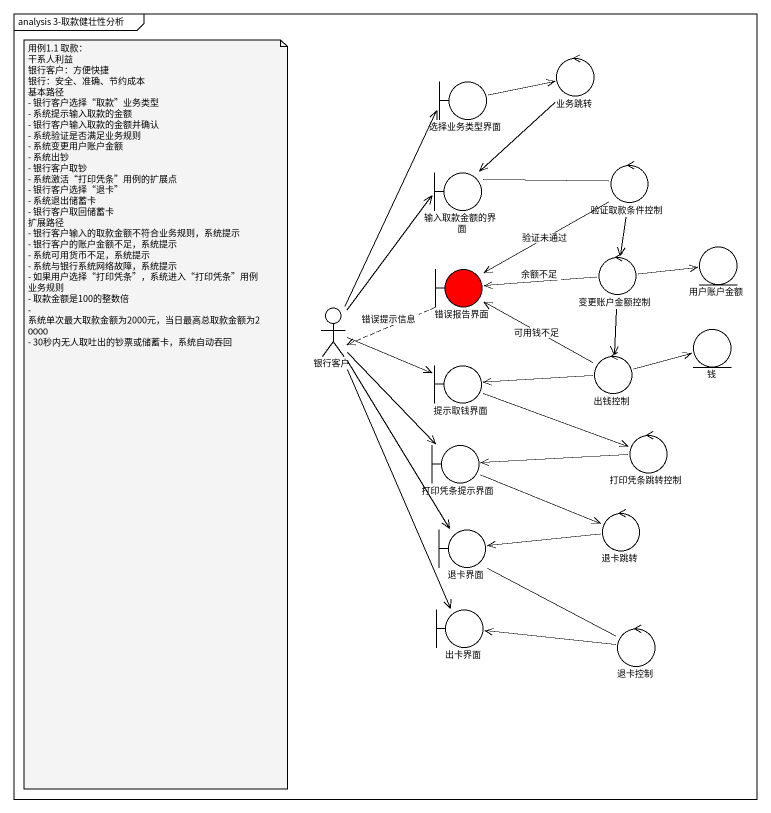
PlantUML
@startuml
mainframe analysis 3-取款健壮性分析
boundary 选择业务类型界面
control 业务跳转
control 验证取款条件控制
boundary 输入取款金额的界面
boundary 错误报告界面 #FF0000
control 变更账户金额控制
entity 用户账户金额
actor 银行客户
control 出钱控制
entity 钱
boundary 提示取钱界面
control 打印凭条跳转控制
boundary 打印凭条提示界面
control 退卡跳转
boundary 退卡界面
boundary 出卡界面
control 退卡控制
选择业务类型界面 -right-> 业务跳转
业务跳转 --> 输入取款金额的界面
验证取款条件控制 -left- 输入取款金额的界面
验证取款条件控制 --> 错误报告界面 : 验证未通过
验证取款条件控制 --> 变更账户金额控制
错误报告界面 .left.> 银行客户 : 错误提示信息
变更账户金额控制 -left-> 错误报告界面 : 余额不足
变更账户金额控制 -right-> 用户账户金额
变更账户金额控制 --> 出钱控制
银行客户 -up-> 选择业务类型界面
银行客户 -up-> 输入取款金额的界面
银行客户 -right-> 提示取钱界面
银行客户 --> 打印凭条提示界面
银行客户 --> 退卡界面
银行客户 --> 出卡界面
出钱控制 -left-> 错误报告界面 : 可用钱不足
出钱控制 -right-> 钱
出钱控制 -left-> 提示取钱界面
提示取钱界面 -right-> 打印凭条跳转控制
打印凭条跳转控制 -left-> 打印凭条提示界面
打印凭条提示界面 -right-> 退卡跳转
退卡跳转 -left-> 退卡界面
退卡控制 -left- 退卡界面
退卡控制 -left-> 出卡界面
note as N1
  用例1.1 取款：
  干系人利益
  银行客户：方便快捷
  银行：安全、准确、节约成本
  基本路径
  - 银行客户选择“取款”业务类型
  - 系统提示输入取款的金额
  - 银行客户输入取款的金额并确认
  - 系统验证是否满足业务规则
  - 系统变更用户账户金额
  - 系统出钞
  - 银行客户取钞
  - 系统激活“打印凭条”用例的扩展点
  - 银行客户选择“退卡”
  - 系统退出储蓄卡
  - 银行客户取回储蓄卡
  扩展路径
  - 银行客户输入的取款金额不符合业务规则，系统提示
  - 银行客户的账户金额不足，系统提示
  - 系统可用货币不足，系统提示
  - 系统与银行系统网络故障，系统提示
  - 如果用户选择“打印凭条”，系统进入“打印凭条”用例
  业务规则
  - 取款金额是100的整数倍
  - 系统单次最大取款金额为2000元，当日最高总取款金额为20000
  - 30秒内无人取吐出的钞票或储蓄卡，系统自动吞回
end note
@enduml
